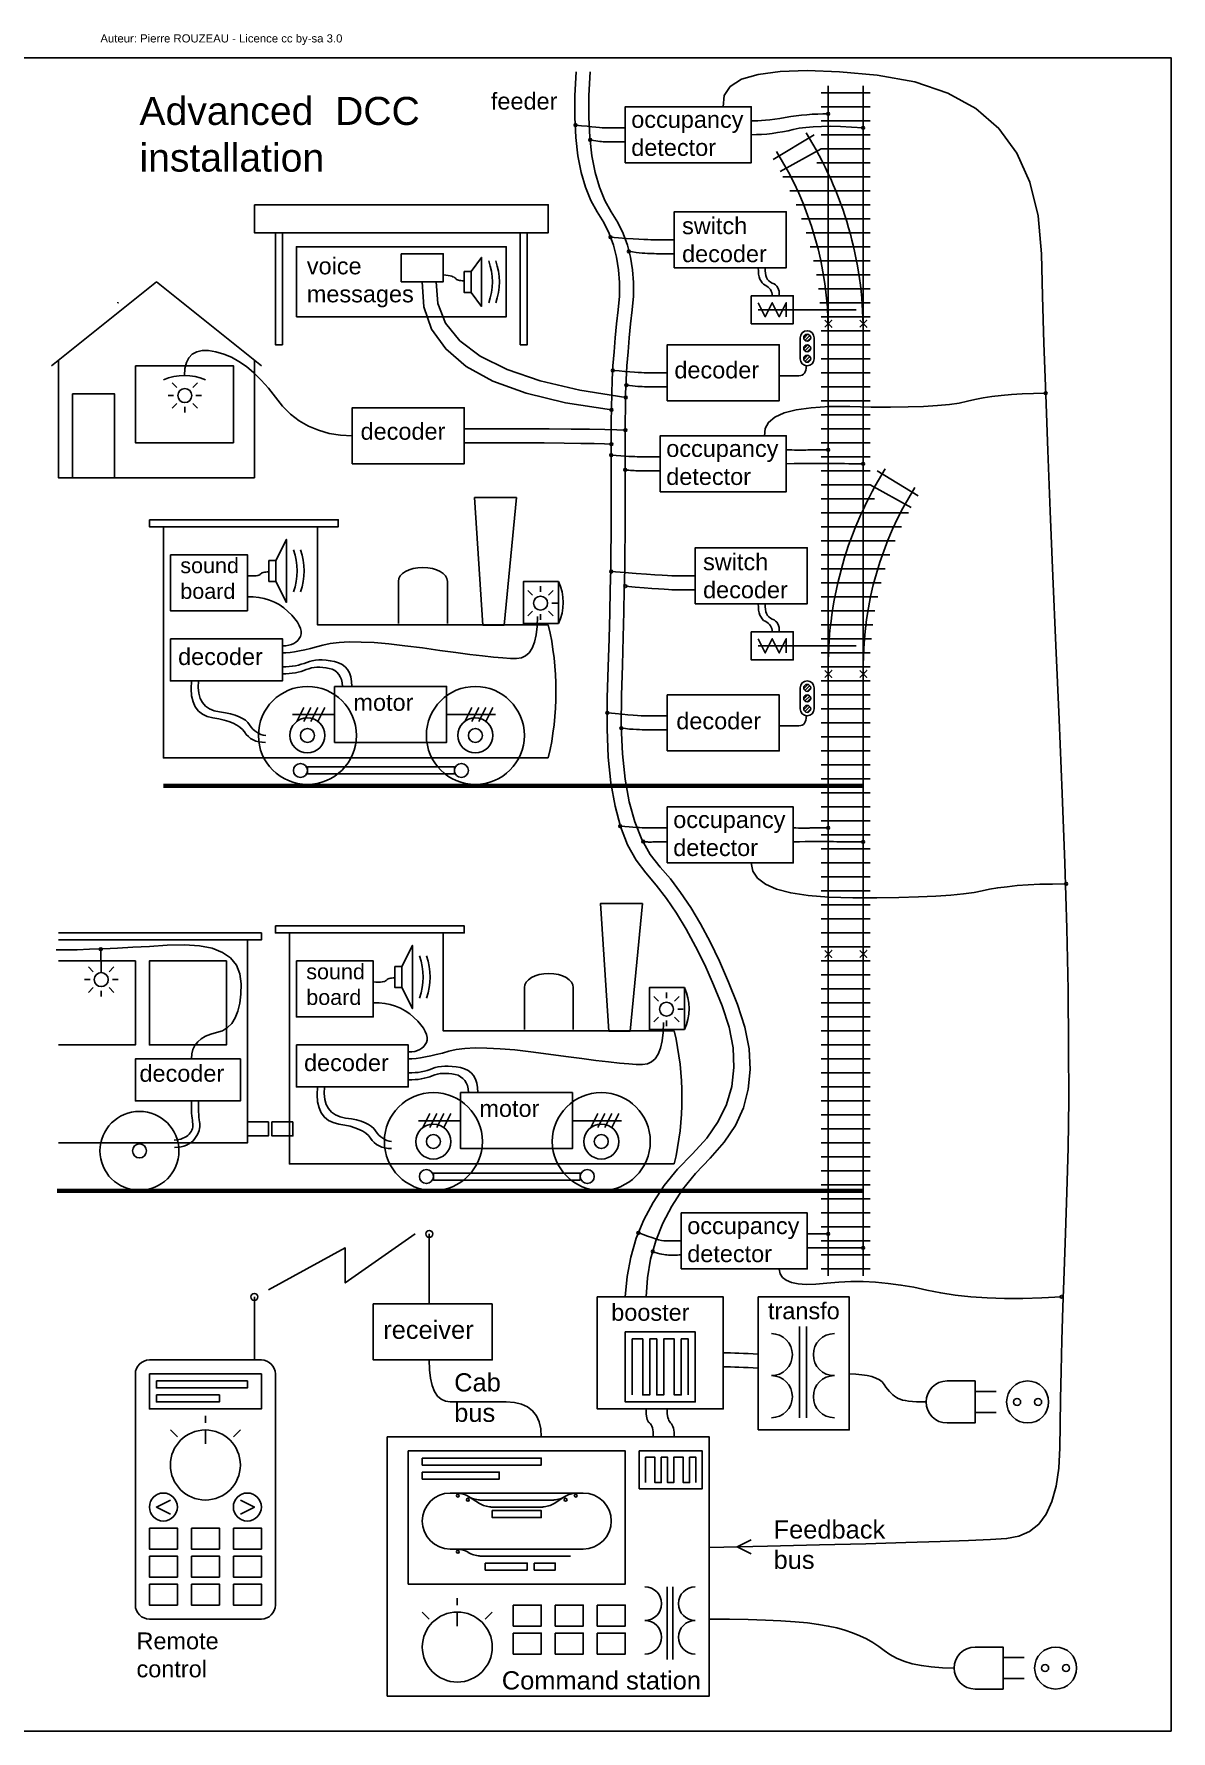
# Model space of a CAD drawing. Extents: x 1325 to 4135, y -1780 to 732.
# Drawn here: x 1822 to 2635, y -1780 to -568 of the extents above; entities that cross this region are included whole.
import ezdxf

# ---------------------------------------------------------------- set-up
doc = ezdxf.new("R2010")
doc.units = 0
doc.layers.get('0').update_dxf_attribs({"linetype": 'CONTINUOUS'})
for name, color, linetype in [('CABLES', 6, 'CONTINUOUS'), ('LAMPES', 1, 'CONTINUOUS'), ('MINCE', 3, 'CONTINUOUS')]:
    doc.layers.add(name, color=color, linetype=linetype)
doc.styles.get("Standard").update_dxf_attribs({"font": 'ARIAL.TTF'})

# ---------------------------------------------------------------- blocks, each defined once
blk = doc.blocks.new('A$C2519691F')
for p, q in [((3.4, 17.7), (0, 21.1)), ((9.1, 20), (9.1, 24)), ((14.8, 17.7), (18.2, 21.1)), ((3.4, 6.3), (0, 2.9)), ((9.1, 4), (9.1, 0)), ((14.8, 6.3), (18.2, 2.9)), ((17.1, 12), (21.1, 12))]:
    blk.add_line(p, q)
blk.add_circle((9.1, 12), 5)

msp = doc.modelspace()

# ---------------------------------------------------------------- hatches: boundary and pattern name
h = msp.add_hatch()
h.set_pattern_fill('ANSI31', color=3, scale=0.5, style=0)
h.set_pattern_definition([(45, (-975, -20), (-1.122532, 1.122532), [])])
edge = h.paths.add_edge_path()
edge.add_arc((2375, -785), 2.5, 0, 360)
h = msp.add_hatch()
h.set_pattern_fill('ANSI31', color=2, scale=0.5, style=0)
h.set_pattern_definition([(45, (-975, -27.5), (-1.122532, 1.122532), [])])
edge = h.paths.add_edge_path()
edge.add_arc((2375, -792.5), 2.5, 0, 360)
h = msp.add_hatch()
h.set_pattern_fill('ANSI31', color=1, scale=0.5, style=0)
h.set_pattern_definition([(45, (-975, -35), (-1.122532, 1.122532), [])])
edge = h.paths.add_edge_path()
edge.add_arc((2375, -800), 2.5, 0, 360)
h = msp.add_hatch()
h.set_pattern_fill('ANSI31', color=3, scale=0.5, style=0)
h.set_pattern_definition([(45, (-975, -270), (-1.122532, 1.122532), [])])
edge = h.paths.add_edge_path()
edge.add_arc((2375, -1035), 2.5, 0, 360)
h = msp.add_hatch()
h.set_pattern_fill('ANSI31', color=2, scale=0.5, style=0)
h.set_pattern_definition([(45, (-975, -277.5), (-1.122532, 1.122532), [])])
edge = h.paths.add_edge_path()
edge.add_arc((2375, -1042.5), 2.5, 0, 360)
h = msp.add_hatch()
h.set_pattern_fill('ANSI31', color=1, scale=0.5, style=0)
h.set_pattern_definition([(45, (-975, -285), (-1.122532, 1.122532), [])])
edge = h.paths.add_edge_path()
edge.add_arc((2375, -1050), 2.5, 0, 360)

# ---------------------------------------------------------------- linework, layer by layer
for p, q in [((2390, -605), (2390, -1095)), ((2415, -605), (2415, -1095)), ((2385, -610), (2420, -610)), ((2385, -620), (2420, -620)), ((2385, -630), (2420, -630)), ((2350.7, -657.8), (2380, -640)), ((2385, -640), (2420, -640)), ((2355.6, -666.2), (2385, -650)), ((2385, -650), (2420, -650)), ((2382, -660), (2420, -660)), ((2357.7, -670), (2420, -670)), ((2362.7, -680), (2420, -680)), ((2367.1, -690), (2420, -690)), ((2371, -700), (2420, -700)), ((2374.3, -710), (2420, -710)), ((2377.2, -720), (2420, -720)), ((2379.6, -730), (2420, -730)), ((1835, -805), (1910, -745)), ((1985, -805), (1910, -745)), ((2381.6, -740), (2420, -740)), ((2383.1, -750), (2420, -750)), ((2384.1, -760), (2420, -760)), ((2340, -765), (2410, -765)), ((2385, -770), (2420, -770)), ((2370, -785), (2370, -800)), ((2380, -785), (2380, -800)), ((2385, -780), (2420, -780)), ((2385, -790), (2420, -790)), ((2385, -800), (2420, -800)), ((2385, -810), (2420, -810)), ((2385, -820), (2420, -820)), ((2385, -830), (2420, -830)), ((2385, -840), (2420, -840)), ((2385, -850), (2420, -850)), ((2385, -860), (2420, -860)), ((2385, -870), (2420, -870)), ((2420, -880), (2385, -880)), ((2385, -880), (2420, -880)), ((2390, -875), (2390, -1455)), ((2415, -875), (2415, -1455)), ((2454.3, -897.8), (2425, -880)), ((2420, -890), (2385, -890)), ((2385, -890), (2420, -890)), ((2449.4, -906.2), (2420, -890)), ((2423, -900), (2385, -900)), ((2385, -900), (2420, -900)), ((2447.3, -910), (2385, -910)), ((2385, -910), (2420, -910)), ((2442.3, -920), (2385, -920)), ((2385, -920), (2420, -920)), ((2437.9, -930), (2385, -930)), ((2385, -930), (2420, -930)), ((2434, -940), (2385, -940)), ((2385, -940), (2420, -940)), ((2430.7, -950), (2385, -950)), ((2385, -950), (2420, -950)), ((2082.9, -989), (2082.9, -959)), ((2117.9, -989), (2117.9, -959)), ((2197.3, -959.1), (2197.3, -989.1)), ((2427.8, -960), (2385, -960)), ((2385, -960), (2420, -960)), ((2425.4, -970), (2385, -970)), ((2385, -970), (2420, -970)), ((2423.4, -980), (2385, -980)), ((2385, -980), (2420, -980)), ((2421.9, -990), (2385, -990)), ((2385, -990), (2420, -990)), ((2340, -1005), (2410, -1005)), ((2420.9, -1000), (2385, -1000)), ((2385, -1000), (2420, -1000)), ((2420, -1010), (2385, -1010)), ((2385, -1010), (2420, -1010)), ((2420, -1020), (2385, -1020)), ((2385, -1020), (2420, -1020)), ((2420, -1030), (2385, -1030)), ((2385, -1030), (2420, -1030)), ((2370, -1035), (2370, -1050)), ((2380, -1035), (2380, -1050)), ((2420, -1040), (2385, -1040)), ((2385, -1040), (2420, -1040)), ((2037.3, -1054.1), (2007.3, -1054.1)), ((2010.4, -1059), (2015.4, -1049)), ((2015.4, -1059), (2020.4, -1049)), ((2020.4, -1059), (2025.4, -1049)), ((2025.4, -1059), (2030.4, -1049)), ((2117.3, -1054.1), (2152.3, -1054.1)), ((2130.4, -1059), (2135.4, -1049)), ((2135.4, -1059), (2140.4, -1049)), ((2140.4, -1059), (2145.4, -1049)), ((2145.4, -1059), (2150.4, -1049)), ((2420, -1050), (2385, -1050)), ((2385, -1050), (2420, -1050)), ((2420, -1060), (2385, -1060)), ((2385, -1060), (2420, -1060)), ((2420, -1070), (2385, -1070)), ((2385, -1070), (2420, -1070)), ((2420, -1080), (2385, -1080)), ((2385, -1080), (2420, -1080)), ((2420, -1090), (2385, -1090)), ((2385, -1090), (2420, -1090)), ((2420, -1100), (2385, -1100)), ((2420, -1110), (2385, -1110)), ((2420, -1120), (2385, -1120)), ((2420, -1130), (2385, -1130)), ((2420, -1140), (2385, -1140)), ((2420, -1150), (2385, -1150)), ((2420, -1160), (2385, -1160)), ((2420, -1170), (2385, -1170)), ((2420, -1180), (2385, -1180)), ((2420, -1190), (2385, -1190)), ((2420, -1200), (2385, -1200)), ((2420, -1210), (2385, -1210)), ((2420, -1220), (2385, -1220)), ((2420, -1230), (2385, -1230)), ((2420, -1240), (2385, -1240)), ((2172.9, -1279), (2172.9, -1249)), ((2207.9, -1279), (2207.9, -1249)), ((2287.3, -1249.1), (2287.3, -1279.1)), ((2420, -1250), (2385, -1250)), ((2420, -1260), (2385, -1260)), ((2420, -1270), (2385, -1270)), ((2420, -1280), (2385, -1280)), ((2420, -1290), (2385, -1290)), ((2420, -1300), (2385, -1300)), ((2420, -1310), (2385, -1310)), ((2420, -1320), (2385, -1320)), ((2420, -1330), (2385, -1330)), ((2127.3, -1344.1), (2097.3, -1344.1)), ((2100.4, -1349), (2105.4, -1339)), ((2105.4, -1349), (2110.4, -1339)), ((2110.4, -1349), (2115.4, -1339)), ((2115.4, -1349), (2120.4, -1339)), ((2207.3, -1344.1), (2242.3, -1344.1)), ((2220.4, -1349), (2225.4, -1339)), ((2225.4, -1349), (2230.4, -1339)), ((2230.4, -1349), (2235.4, -1339)), ((2235.4, -1349), (2240.4, -1339)), ((2420, -1340), (2385, -1340)), ((2420, -1350), (2385, -1350)), ((2420, -1360), (2385, -1360)), ((2420, -1370), (2385, -1370)), ((2420, -1380), (2385, -1380)), ((2420, -1390), (2385, -1390)), ((2420, -1400), (2385, -1400)), ((2420, -1410), (2385, -1410)), ((2105, -1475), (2105, -1425)), ((2420, -1420), (2385, -1420)), ((2420, -1430), (2385, -1430)), ((2420, -1440), (2385, -1440)), ((2420, -1450), (2385, -1450)), ((1980, -1515), (1980, -1470)), ((2369.4, -1556.2), (2369.4, -1491.2)), ((2374.4, -1556.2), (2374.4, -1491.2)), ((2495, -1537.5), (2510, -1537.5)), ((1945, -1560), (1945, -1555)), ((2495, -1552.5), (2510, -1552.5)), ((1925, -1570), (1920, -1565)), ((1945, -1565), (1945, -1575)), ((1965, -1570), (1970, -1565)), ((2120, -1610), (2215, -1610)), ((2140.9, -1617.4), (2133.1, -1612.6)), ((2141, -1615), (2194, -1615)), ((2149, -1620), (2186, -1620)), ((2194.1, -1617.4), (2201.9, -1612.6)), ((2120, -1650), (2215, -1650)), ((2141, -1655), (2206, -1655)), ((2275, -1677), (2275, -1729)), ((2279, -1677), (2279, -1729)), ((2105, -1700), (2100, -1695)), ((2125, -1690), (2125, -1685)), ((2125, -1695), (2125, -1705)), ((2145, -1700), (2150, -1695)), ((2515, -1727.5), (2530, -1727.5)), ((2515, -1742.5), (2530, -1742.5))]:
    msp.add_line(p, q)
at = {"linetype": 'CONTINUOUS'}
for p, q in [((2415, -1104), (1915, -1104)), ((2415, -1105), (1915, -1105)), ((2415, -1106), (1915, -1106)), ((2415, -1393.2), (1839.2, -1393.2)), ((2415, -1394.2), (1839.2, -1394.2)), ((2415, -1395.2), (1839.2, -1395.2))]:
    msp.add_line(p, q, dxfattribs=at)
for points in [[(1325, -585), (2635, -585), (2635, -1780), (1325, -1780)], [(2245, -660), (2335, -660), (2335, -620), (2245, -620)], [(1980, -690), (2190, -690), (2190, -710), (1980, -710)], [(2280, -735), (2360, -735), (2360, -695), (2280, -695)], [(1995, -710), (2000, -710), (2000, -790), (1995, -790)], [(2170, -710), (2175, -710), (2175, -790), (2170, -790)], [(2010, -770), (2160, -770), (2160, -720), (2010, -720)], [(2085, -725), (2115, -725), (2115, -745), (2085, -745)], [(2129.8, -737.6), (2134.8, -737.6), (2134.8, -752.6), (2129.8, -752.6)], [(2335, -755), (2365, -755), (2365, -775), (2335, -775)], [(2275, -830), (2355, -830), (2355, -790), (2275, -790)], [(2275, -830), (2355, -830), (2355, -790), (2275, -790)], [(1895, -805), (1965, -805), (1965, -860), (1895, -860)], [(1850, -825), (1880, -825), (1880, -885), (1850, -885)], [(2050, -875), (2130, -875), (2130, -835), (2050, -835)], [(2270, -895), (2360, -895), (2360, -855), (2270, -855)], [(2167.3, -899.1), (2137.3, -899.1), (2143.3, -990.2), (2158.5, -990.2)], [(1905, -915), (2040, -915), (2040, -920), (1905, -920)], [(1905, -915), (2040, -915), (2040, -920), (1905, -920)], [(1905, -915), (2040, -915), (2040, -920), (1905, -920)], [(1920, -940), (1975, -940), (1975, -980), (1920, -980)], [(1990.4, -944), (1995.4, -944), (1995.4, -959), (1990.4, -959)], [(2295, -975), (2375, -975), (2375, -935), (2295, -935)], [(1920, -1000), (2000, -1000), (2000, -1030), (1920, -1030)], [(2335, -995), (2365, -995), (2365, -1015), (2335, -1015)], [(2037.3, -1034), (2117.3, -1034), (2117.3, -1074), (2037.3, -1074)], [(2275, -1080), (2355, -1080), (2355, -1040), (2275, -1040)], [(2275, -1080), (2355, -1080), (2355, -1040), (2275, -1040)], [(2122.9, -1096.5), (2017.9, -1096.5), (2017.9, -1091.5), (2122.9, -1091.5)], [(2275, -1160), (2365, -1160), (2365, -1120), (2275, -1120)], [(2257.3, -1189.1), (2227.3, -1189.1), (2233.3, -1280.2), (2248.5, -1280.2)], [(1995, -1205), (2130, -1205), (2130, -1210), (1995, -1210)], [(1995, -1205), (2130, -1205), (2130, -1210), (1995, -1210)], [(1995, -1205), (2130, -1205), (2130, -1210), (1995, -1210)], [(1995, -1205), (2130, -1205), (2130, -1210), (1995, -1210)], [(1960, -1230), (1905, -1230), (1905, -1290), (1960, -1290)], [(2010, -1230), (2065, -1230), (2065, -1270), (2010, -1270)], [(2080.4, -1234), (2085.4, -1234), (2085.4, -1249), (2080.4, -1249)], [(2010, -1290), (2090, -1290), (2090, -1320), (2010, -1320)], [(1970, -1300), (1895, -1300), (1895, -1330), (1970, -1330)], [(2127.3, -1324), (2207.3, -1324), (2207.3, -1364), (2127.3, -1364)], [(1975, -1345), (1990, -1345), (1990, -1355), (1975, -1355)], [(2007.5, -1345), (1992.5, -1345), (1992.5, -1355), (2007.5, -1355)], [(2212.9, -1386.5), (2107.9, -1386.5), (2107.9, -1381.5), (2212.9, -1381.5)], [(2285, -1450), (2375, -1450), (2375, -1410), (2285, -1410)], [(2150, -1475), (2065, -1475), (2065, -1515), (2150, -1515)], [(2225, -1470), (2315, -1470), (2315, -1550), (2225, -1550)], [(2340, -1565), (2340, -1470), (2405, -1470), (2405, -1565)], [(2245, -1495), (2295, -1495), (2295, -1545), (2245, -1545)], [(1905, -1525), (1985, -1525), (1985, -1550), (1905, -1550)], [(1910, -1530), (1975, -1530), (1975, -1535), (1910, -1535)], [(1910, -1540), (1955, -1540), (1955, -1545), (1910, -1545)], [(2075, -1570), (2305, -1570), (2305, -1755), (2075, -1755)], [(2090, -1580), (2245, -1580), (2245, -1675), (2090, -1675)], [(2100, -1585), (2185, -1585), (2185, -1590), (2100, -1590)], [(2255, -1580), (2300, -1580), (2300, -1607), (2255, -1607)], [(2100, -1595), (2155, -1595), (2155, -1600), (2100, -1600)], [(2150, -1622.5), (2185, -1622.5), (2185, -1627.5), (2150, -1627.5)], [(1905, -1635), (1925, -1635), (1925, -1650), (1905, -1650)], [(1935, -1635), (1955, -1635), (1955, -1650), (1935, -1650)], [(1965, -1635), (1985, -1635), (1985, -1650), (1965, -1650)], [(1905, -1655), (1925, -1655), (1925, -1670), (1905, -1670)], [(1935, -1655), (1955, -1655), (1955, -1670), (1935, -1670)], [(1965, -1655), (1985, -1655), (1985, -1670), (1965, -1670)], [(2145, -1660), (2175, -1660), (2175, -1665), (2145, -1665)], [(2180, -1660), (2195, -1660), (2195, -1665), (2180, -1665)], [(1905, -1675), (1925, -1675), (1925, -1690), (1905, -1690)], [(1935, -1675), (1955, -1675), (1955, -1690), (1935, -1690)], [(1965, -1675), (1985, -1675), (1985, -1690), (1965, -1690)], [(2165, -1690), (2185, -1690), (2185, -1705), (2165, -1705)], [(2195, -1690), (2215, -1690), (2215, -1705), (2195, -1705)], [(2225, -1690), (2245, -1690), (2245, -1705), (2225, -1705)], [(2165, -1710), (2185, -1710), (2185, -1725), (2165, -1725)], [(2195, -1710), (2215, -1710), (2215, -1725), (2195, -1725)], [(2225, -1710), (2245, -1710), (2245, -1725), (2225, -1725)]]:
    msp.add_lwpolyline(points, close=True)
for points in [[(2134.8, -752.6), (2142.3, -762.6), (2142.3, -727.6), (2134.8, -737.6)], [(2340, -760), (2345, -770), (2350, -760), (2355, -770), (2360, -760), (2360, -770)], [(1840, -800.9), (1840, -885), (1980, -885), (1980, -800.9)], [(2190, -1085), (1915, -1085), (1915, -920), (2025, -920), (2025, -990), (2190, -990)], [(1995.4, -959), (2002.9, -974), (2002.9, -929), (1995.4, -944)], [(2197.3, -959.1), (2172.3, -959.1), (2172.3, -989.1), (2197.3, -989.1)], [(2340, -1000), (2345, -1010), (2350, -1000), (2355, -1010), (2360, -1000), (2360, -1010)], [(1840, -1215), (1985, -1215), (1985, -1210), (1840, -1210)], [(2280, -1375), (2005, -1375), (2005, -1210), (2115, -1210), (2115, -1280), (2280, -1280)], [(1840, -1360), (1975, -1360), (1975, -1215), (1840, -1215)], [(2085.4, -1249), (2092.9, -1264), (2092.9, -1219), (2085.4, -1234)], [(1840, -1230), (1895, -1230), (1895, -1290), (1840, -1290)], [(2287.3, -1249.1), (2262.3, -1249.1), (2262.3, -1279.1), (2287.3, -1279.1)], [(2250, -1540), (2250, -1540), (2250, -1540), (2250, -1540), (2250, -1540), (2250, -1500), (2257.5, -1500), (2257.5, -1540), (2262.5, -1540), (2262.5, -1500), (2262.5, -1500), (2267.5, -1500), (2267.5, -1540), (2272.5, -1540), (2272.5, -1500), (2280, -1500), (2280, -1540), (2285, -1540), (2285, -1500), (2290, -1500), (2290, -1540)], [(2475, -1530), (2495, -1530), (2495, -1560), (2475, -1560)], [(2259.5, -1602.5), (2259.5, -1602.5), (2259.5, -1602.5), (2259.5, -1602.5), (2259.5, -1602.5), (2259.5, -1584.5), (2266.2, -1584.5), (2266.2, -1602.5), (2270.7, -1602.5), (2270.7, -1584.5), (2270.7, -1584.5), (2275.2, -1584.5), (2275.2, -1602.5), (2279.7, -1602.5), (2279.7, -1584.5), (2286.5, -1584.5), (2286.5, -1602.5), (2291, -1602.5), (2291, -1584.5), (2295.5, -1584.5), (2295.5, -1602.5)], [(1920, -1615), (1910, -1620), (1920, -1625)], [(1970, -1615), (1980, -1620), (1970, -1625)], [(2495, -1750), (2515, -1750), (2515, -1720), (2495, -1720)]]:
    msp.add_lwpolyline(points)
at = {"color": 1}
for points in [[(2387.5, -772.5), (2392.5, -777.5), (2390, -775), (2392.5, -772.5), (2387.5, -777.5)], [(2412.5, -772.5), (2417.5, -777.5), (2415, -775), (2417.5, -772.5), (2412.5, -777.5)], [(2387.5, -1022.5), (2392.5, -1027.5), (2390, -1025), (2392.5, -1022.5), (2387.5, -1027.5)], [(2412.5, -1022.5), (2417.5, -1027.5), (2415, -1025), (2417.5, -1022.5), (2412.5, -1027.5)], [(2387.5, -1222.5), (2392.5, -1227.5), (2390, -1225), (2392.5, -1222.5), (2387.5, -1227.5)], [(2412.5, -1222.5), (2417.5, -1227.5), (2415, -1225), (2417.5, -1222.5), (2412.5, -1227.5)]]:
    msp.add_lwpolyline(points, dxfattribs=at)
at = {"color": 5}
msp.add_lwpolyline([(1990, -1465), (2045, -1435), (2045, -1460), (2095, -1425)], dxfattribs=at)
msp.add_lwpolyline([(1905, -1515), (1985, -1515, -0.414214), (1995, -1525), (1995, -1690, -0.414214), (1985, -1700), (1905, -1700, -0.414214), (1895, -1690), (1895, -1525, -0.414214)], format="xyb", close=True)
at = {"color": 3}
for centre in [(2375, -785), (2375, -1035)]:
    msp.add_circle(centre, 2.5, dxfattribs=at)
at = {"color": 2}
for centre in [(2375, -792.5), (2375, -1042.5)]:
    msp.add_circle(centre, 2.5, dxfattribs=at)
at = {"color": 1}
for centre in [(2375, -800), (2375, -1050)]:
    msp.add_circle(centre, 2.5, dxfattribs=at)
for centre, radius in [((2017.9, -1069), 35), ((2137.9, -1069), 35), ((2017.9, -1069), 12.5), ((2017.9, -1069), 5), ((2017.9, -1069), 5), ((2137.9, -1069), 12.5), ((2137.9, -1069), 5), ((2012.9, -1094), 5), ((2127.9, -1094), 5), ((2127.9, -1094), 5), ((2107.9, -1359), 35), ((2227.9, -1359), 35), ((1897.9, -1365.7), 28.2), ((2107.9, -1359), 12.5), ((2107.9, -1359), 5), ((2107.9, -1359), 5), ((2227.9, -1359), 12.5), ((2227.9, -1359), 5), ((1897.9, -1365.7), 5), ((1897.9, -1365.7), 5), ((2102.9, -1384), 5), ((2217.9, -1384), 5), ((2217.9, -1384), 5), ((2105, -1425), 2.5), ((1980, -1470), 2.5), ((2532.5, -1545), 15), ((2525, -1545), 2.5), ((2540, -1545), 2.5), ((1945, -1590), 25), ((1915, -1620), 10), ((1975, -1620), 10), ((2125, -1720), 25), ((2552.5, -1735), 15), ((2545, -1735), 2.5), ((2560, -1735), 2.5)]:
    msp.add_circle(centre, radius)
for centre, radius, start, end in [((2150, -780), 265, 0, 32.2288), ((2150, -780), 240, 0, 32.2288), ((2375, -785), 5, 0, 180), ((1930, -849.3), 37.4, 66.3616, 113.6384), ((2375, -800), 5, 180, 0), ((2655, -1020), 265, 147.7712, 180), ((2655, -1020), 240, 147.7712, 180), ((2166.5, -974.1), 34.2, 333.9925, 26.0075), ((1986.1, -1037.5), 209.4, 346.8887, 13.1113), ((2375, -1035), 5, 0, 180), ((2375, -1050), 5, 180, 0), ((2256.5, -1264.1), 34.2, 333.9925, 26.0075), ((2076.1, -1327.5), 209.4, 346.8887, 13.1113), ((2349.4, -1511.2), 15, 270, 90), ((2394.4, -1511.2), 15, 90, 270), ((2349.4, -1541.2), 15, 270, 90), ((2394.4, -1541.2), 15, 90, 270), ((2475, -1545), 15, 90, 270), ((2120, -1630), 20, 90, 270), ((2124.1, -1627), 17, 57.957, 86.8956), ((2210.9, -1627), 17, 93.1044, 122.043), ((2215, -1630), 20, 270, 90), ((2141.9, -1598), 17, 237.957, 266.8956), ((2149.9, -1603), 17, 237.957, 266.8956), ((2185.1, -1603), 17, 273.1044, 302.043), ((2193.1, -1598), 17, 273.1044, 302.043), ((2124.1, -1667), 17, 57.957, 86.8956), ((2141.9, -1638), 17, 237.957, 266.8956), ((2259, -1689), 12, 270, 90), ((2295, -1689), 12, 90, 270), ((2259, -1713), 12, 270, 90), ((2295, -1713), 12, 90, 270), ((2495, -1735), 15, 90, 270)]:
    msp.add_arc(centre, radius, start, end)
for centre in [(2100.4, -959), (2190.4, -1249)]:
    msp.add_ellipse(centre, major_axis=(-17.5, 0), ratio=0.571429, start_param=3.141593, end_param=6.283185)
at = {"layer": 'CABLES'}
for p, q in [((1870.2, -1221.6), (1870.6, -1238.3)), ((2335, -1643.5), (2325, -1648.5)), ((2325, -1648.5), (2335, -1653.5))]:
    msp.add_line(p, q, dxfattribs=at)
at = {"layer": 'CABLES', "color": 1}
for points in [[(2245, -1470), (2246.3, -1455.5), (2248.9, -1441.5), (2252.9, -1428), (2258.2, -1415), (2264.9, -1402.5), (2272.9, -1390.4), (2282.3, -1378.8), (2293, -1367.7), (2303.3, -1356.5), (2311.4, -1344.8), (2317.4, -1332.5), (2321.1, -1319.6), (2322.7, -1306.1), (2322.1, -1292), (2319.3, -1277.3), (2314.3, -1262.1), (2308.1, -1247), (2301.8, -1232.9), (2295.2, -1219.6), (2288.5, -1207.3), (2281.6, -1195.9), (2274.5, -1185.4), (2267.2, -1175.8), (2259.7, -1167.1), (2252.7, -1158), (2246.7, -1147), (2241.7, -1134.1), (2237.7, -1119.4), (2234.8, -1102.9), (2232.9, -1084.5), (2232.1, -1064.2), (2232.2, -1042.1), (2232.9, -1020), (2233.5, -999.8), (2233.9, -981.4), (2234.3, -964.9), (2234.6, -950.3), (2234.8, -937.5), (2235, -926.6), (2235, -917.5), (2235, -909.3), (2235, -900.8), (2235, -892.1), (2235, -883.1), (2235, -873.9), (2235, -864.5), (2235, -854.9), (2235, -845), (2235.1, -835), (2235.3, -825), (2235.7, -815), (2236.2, -805), (2237, -795), (2237.8, -785), (2238.8, -775), (2240, -765), (2240.9, -755.2), (2240.9, -745.6), (2240.2, -736.4), (2238.8, -727.5), (2236.5, -718.9), (2233.4, -710.6), (2229.6, -702.7), (2225, -695), (2220.4, -686.9), (2216.6, -677.5), (2213.5, -666.9), (2211.2, -655), (2209.8, -641.9), (2209.1, -627.5), (2209.1, -611.9), (2210, -595)], [(2390, -625), (2386.2, -625), (2382.5, -625.2), (2378.6, -625.4), (2374.8, -625.7), (2370.9, -626), (2367.1, -626.5), (2363.2, -627.1), (2359.2, -627.7), (2355.4, -628.3), (2351.8, -628.8), (2348.4, -629.3), (2345.3, -629.6), (2342.4, -629.8), (2339.7, -630), (2337.2, -630), (2335, -630)], [(2245, -635), (2242.6, -635), (2240.4, -635), (2238.4, -635), (2236.6, -635), (2235, -635), (2233.6, -635), (2232.3, -635), (2231.3, -635.1), (2230.2, -635), (2228.6, -635), (2226.5, -634.8), (2224, -634.6), (2221.1, -634.3), (2217.7, -634), (2213.8, -633.6), (2209.5, -633.1)], [(2280, -715), (2277.6, -715), (2275.3, -715), (2273.2, -715), (2271.2, -715), (2269.5, -715), (2267.8, -715), (2266.3, -715), (2265, -715), (2263.4, -715), (2261.2, -714.9), (2258.3, -714.8), (2254.8, -714.6), (2250.6, -714.3), (2245.7, -714), (2240.2, -713.6), (2234.1, -713.2)], [(2100, -745), (2101, -762.8), (2106.6, -778.8), (2116.7, -793), (2131.3, -805.4), (2150.5, -815.9), (2174.2, -824.6), (2202.4, -831.4), (2235.2, -836.5)], [(2275, -810), (2272.6, -810), (2270.3, -810), (2268.2, -810), (2266.2, -810), (2264.5, -810), (2262.8, -810), (2261.3, -810), (2260, -810), (2258.5, -810), (2256.6, -809.9), (2254.3, -809.8), (2251.5, -809.6), (2248.3, -809.3), (2244.7, -809), (2240.6, -808.7), (2236.1, -808.3)], [(2130, -860), (2151.3, -860), (2170.3, -860.1), (2187, -860.1), (2201.3, -860.2), (2213.2, -860.4), (2222.9, -860.5), (2230.2, -860.7), (2235.1, -861)], [(2270, -870), (2267.6, -870), (2265.3, -870), (2263.2, -870), (2261.2, -870), (2259.5, -870), (2257.8, -870), (2256.3, -870), (2255, -870), (2253.6, -870), (2251.9, -869.9), (2249.8, -869.8), (2247.5, -869.7), (2244.9, -869.5), (2241.9, -869.3), (2238.6, -869), (2235, -868.8)], [(2390, -865), (2387.5, -865), (2385.1, -865), (2382.9, -865), (2380.9, -865), (2378.9, -865.1), (2377.2, -865.1), (2375.5, -865.1), (2374.1, -865.2), (2372.6, -865.2), (2371.1, -865.2), (2369.5, -865.2), (2367.7, -865.2), (2365.9, -865.2), (2364, -865.1), (2362.1, -865.1), (2360, -865)], [(2295, -955), (2292.6, -955), (2290.3, -955), (2288.2, -955), (2286.2, -955), (2284.5, -955), (2282.8, -955), (2281.3, -955), (2280, -955), (2278.2, -955), (2275.3, -954.8), (2271.3, -954.6), (2266.2, -954.2), (2260.1, -953.8), (2252.8, -953.3), (2244.4, -952.7), (2235, -952)], [(1987.9, -1074), (1985.5, -1073.9), (1983.2, -1073.5), (1981.1, -1073), (1979.1, -1072.1), (1977.3, -1071.1), (1975.7, -1069.8), (1974.2, -1068.3), (1972.9, -1066.5), (1971.5, -1064.7), (1969.6, -1063.1), (1967.4, -1061.6), (1964.8, -1060.3), (1961.8, -1059.1), (1958.4, -1058.1), (1954.6, -1057.2), (1950.4, -1056.5), (1946.3, -1055.5), (1942.9, -1053.9), (1940, -1051.6), (1937.8, -1048.6), (1936.2, -1045), (1935.2, -1040.7), (1934.8, -1035.7), (1935, -1030)], [(2000, -1025), (2002.5, -1025), (2004.8, -1024.8), (2007.1, -1024.6), (2009.3, -1024.3), (2011.4, -1023.8), (2013.4, -1023.3), (2015.3, -1022.7), (2017.1, -1022), (2018.9, -1021.4), (2020.8, -1020.8), (2022.7, -1020.5), (2024.7, -1020.3), (2026.8, -1020.3), (2028.9, -1020.4), (2031.1, -1020.7), (2033.4, -1021.1), (2035.6, -1021.7), (2037.4, -1022.7), (2039, -1023.9), (2040.4, -1025.4), (2041.4, -1027.1), (2042.2, -1029.1), (2042.7, -1031.4), (2042.9, -1034)], [(2275, -1055), (2272.6, -1055), (2270.3, -1055), (2268.2, -1055), (2266.2, -1055), (2264.5, -1055), (2262.8, -1055), (2261.3, -1055), (2260, -1055), (2258.5, -1055), (2256.4, -1054.9), (2253.8, -1054.7), (2250.6, -1054.5), (2246.9, -1054.2), (2242.7, -1053.8), (2237.9, -1053.4), (2232.6, -1052.9)], [(2275, -1135), (2272.6, -1135), (2270.3, -1135), (2268.2, -1135), (2266.2, -1135), (2264.5, -1135), (2262.8, -1135), (2261.3, -1135), (2260, -1135), (2258.6, -1135), (2257, -1134.9), (2255.1, -1134.8), (2252.9, -1134.7), (2250.4, -1134.5), (2247.7, -1134.3), (2244.7, -1134.1), (2241.5, -1133.8)], [(2390, -1135), (2387.5, -1135), (2385.3, -1135), (2383.2, -1135), (2381.4, -1135), (2379.8, -1135), (2378.4, -1135), (2377.2, -1135), (2376.3, -1135.1), (2375.4, -1135.1), (2374.3, -1135.1), (2373.1, -1135.1), (2371.8, -1135.1), (2370.3, -1135.1), (2368.7, -1135.1), (2366.9, -1135), (2365, -1135)], [(2077.9, -1364), (2075.5, -1363.9), (2073.2, -1363.5), (2071.1, -1363), (2069.1, -1362.1), (2067.3, -1361.1), (2065.7, -1359.8), (2064.2, -1358.3), (2062.9, -1356.5), (2061.5, -1354.7), (2059.6, -1353.1), (2057.4, -1351.6), (2054.8, -1350.3), (2051.8, -1349.1), (2048.4, -1348.1), (2044.6, -1347.2), (2040.4, -1346.5), (2036.3, -1345.5), (2032.9, -1343.9), (2030, -1341.6), (2027.8, -1338.6), (2026.2, -1335), (2025.2, -1330.7), (2024.8, -1325.7), (2025, -1320)], [(2090, -1315), (2092.5, -1315), (2094.8, -1314.8), (2097.1, -1314.6), (2099.3, -1314.3), (2101.4, -1313.8), (2103.4, -1313.3), (2105.3, -1312.7), (2107.1, -1312), (2108.9, -1311.4), (2110.8, -1310.8), (2112.7, -1310.5), (2114.7, -1310.3), (2116.8, -1310.3), (2118.9, -1310.4), (2121.1, -1310.7), (2123.4, -1311.1), (2125.6, -1311.7), (2127.4, -1312.7), (2129, -1313.9), (2130.4, -1315.4), (2131.4, -1317.1), (2132.2, -1319.1), (2132.7, -1321.4), (2132.9, -1324)], [(1922.9, -1363.2), (1925.3, -1363.1), (1927.6, -1362.8), (1929.6, -1362.3), (1931.5, -1361.6), (1933.3, -1360.7), (1934.8, -1359.6), (1936.2, -1358.4), (1937.4, -1356.9), (1938.4, -1355.4), (1939.3, -1353.9), (1940, -1352.4), (1940.5, -1351.1), (1940.9, -1349.8), (1941.1, -1348.5), (1941.1, -1347.3), (1941, -1346.1), (1940.8, -1344.9), (1940.6, -1343.4), (1940.4, -1341.7), (1940.3, -1339.8), (1940.2, -1337.7), (1940.1, -1335.4), (1940, -1332.8), (1940, -1330)], [(2285, -1430), (2283.6, -1430), (2282.1, -1430), (2280.7, -1430), (2279.3, -1430), (2278, -1430), (2276.6, -1430), (2275.3, -1430), (2274, -1430), (2272.6, -1429.9), (2270.9, -1429.6), (2268.8, -1429.1), (2266.5, -1428.5), (2263.9, -1427.6), (2261, -1426.6), (2257.8, -1425.4), (2254.3, -1424)], [(2390, -1425), (2388.8, -1425), (2387.7, -1425), (2386.7, -1425), (2385.9, -1425), (2385.1, -1425), (2384.5, -1425), (2383.9, -1425), (2383.5, -1425), (2383, -1425), (2382.4, -1425), (2381.6, -1425), (2380.6, -1425), (2379.5, -1425), (2378.2, -1425), (2376.7, -1425), (2375, -1425)], [(2260, -1550), (2259.9, -1551.9), (2260, -1553.5), (2260.1, -1555.1), (2260.4, -1556.4), (2260.7, -1557.5), (2261.2, -1558.5), (2261.7, -1559.3), (2262.4, -1559.9), (2263, -1560.6), (2263.6, -1561.4), (2264, -1562.3), (2264.4, -1563.5), (2264.7, -1564.9), (2264.9, -1566.4), (2265, -1568.1), (2265, -1570)]]:
    msp.add_lwpolyline(points, dxfattribs=at)
at = {"layer": 'CABLES', "color": 5}
for points in [[(2260, -1470), (2260.9, -1456.3), (2263.1, -1442.9), (2266.8, -1429.9), (2271.8, -1417.4), (2278.2, -1405.1), (2285.9, -1393.3), (2295.1, -1381.8), (2305.6, -1370.8), (2315.7, -1359.5), (2323.7, -1347.6), (2329.4, -1334.9), (2332.9, -1321.6), (2334.3, -1307.5), (2333.5, -1292.7), (2330.4, -1277.3), (2325.2, -1261.1), (2318.8, -1245.1), (2312.3, -1230.2), (2305.6, -1216.3), (2298.8, -1203.5), (2291.8, -1191.8), (2284.6, -1181.1), (2277.3, -1171.5), (2269.9, -1163), (2262.9, -1154.1), (2256.9, -1143.3), (2251.9, -1130.8), (2247.9, -1116.4), (2245, -1100.2), (2243.1, -1082.1), (2242.2, -1062.2), (2242.4, -1040.5), (2243, -1018.8), (2243.5, -998.9), (2244, -980.8), (2244.3, -964.5), (2244.6, -950), (2244.8, -937.4), (2245, -926.5), (2245, -917.5), (2245, -909.3), (2245, -900.8), (2245, -892.1), (2245, -883.1), (2245, -873.9), (2245, -864.5), (2245, -854.9), (2245, -845), (2245.1, -835), (2245.3, -825), (2245.7, -815), (2246.2, -805), (2247, -795), (2247.8, -785), (2248.8, -775), (2250, -765), (2250.9, -755.2), (2250.9, -745.6), (2250.2, -736.4), (2248.8, -727.5), (2246.5, -718.9), (2243.4, -710.6), (2239.6, -702.7), (2235, -695), (2230.4, -686.9), (2226.6, -677.5), (2223.5, -666.9), (2221.2, -655), (2219.8, -641.9), (2219.1, -627.5), (2219.1, -611.9), (2220, -595)], [(2415, -635), (2406.7, -634.5), (2398.9, -634.2), (2391.8, -634), (2385.2, -634.1), (2379.3, -634.4), (2374, -634.8), (2369.2, -635.4), (2365.1, -636.3), (2361.3, -637.1), (2357.4, -637.9), (2353.7, -638.5), (2349.9, -639.1), (2346.1, -639.5), (2342.4, -639.8), (2338.7, -639.9), (2335, -640)], [(2245, -645), (2242.6, -645), (2240.4, -645), (2238.4, -645), (2236.6, -645), (2235, -645), (2233.6, -645), (2232.3, -645), (2231.3, -645.1), (2230.4, -645), (2229.3, -645), (2228.1, -644.9), (2226.8, -644.8), (2225.4, -644.6), (2224, -644.4), (2222.4, -644.2), (2220.7, -643.9)], [(2280, -725), (2277.6, -725), (2275.3, -725), (2273.1, -725), (2271, -725), (2269.1, -725), (2267.3, -725), (2265.7, -724.9), (2264.2, -724.9), (2262.6, -724.9), (2260.9, -724.8), (2259.1, -724.7), (2257.1, -724.5), (2255, -724.3), (2252.7, -724), (2250.2, -723.7), (2247.6, -723.3)], [(2110, -745), (2111, -760.5), (2116.6, -774.5), (2126.7, -787.1), (2141.4, -798.1), (2160.6, -807.7), (2184.3, -815.8), (2212.6, -822.4), (2245.4, -827.6)], [(2275, -820), (2272.6, -820), (2270.3, -820), (2268.2, -820), (2266.2, -820), (2264.5, -820), (2262.8, -820), (2261.3, -820), (2260, -820), (2258.7, -820), (2257.2, -819.9), (2255.7, -819.8), (2253.9, -819.7), (2252.1, -819.6), (2250.1, -819.4), (2248, -819.1), (2245.8, -818.9)], [(2130, -850), (2152.6, -850), (2172.8, -850.1), (2190.7, -850.1), (2206.3, -850.2), (2219.5, -850.3), (2230.4, -850.5), (2238.9, -850.7), (2245.1, -850.9)], [(2270, -880), (2267.6, -880), (2265.3, -880), (2263.2, -880), (2261.2, -880), (2259.5, -880), (2257.8, -880), (2256.3, -880), (2255, -880), (2253.8, -880), (2252.5, -880), (2251.3, -879.9), (2250, -879.8), (2248.8, -879.7), (2247.5, -879.6), (2246.3, -879.5), (2245, -879.3)], [(2415, -875), (2411.4, -875), (2407.9, -875), (2404.7, -875), (2401.7, -874.9), (2398.8, -874.9), (2396.2, -874.9), (2393.8, -874.8), (2391.7, -874.8), (2389.3, -874.7), (2386.5, -874.7), (2383.3, -874.7), (2379.6, -874.7), (2375.4, -874.7), (2370.7, -874.8), (2365.6, -874.9), (2360, -875)], [(2295, -965), (2292.6, -965), (2290.3, -965), (2288.2, -965), (2286.2, -965), (2284.5, -965), (2282.8, -965), (2281.3, -965), (2280, -965), (2278.4, -965), (2275.9, -964.8), (2272.7, -964.6), (2268.8, -964.3), (2264, -964), (2258.5, -963.5), (2252.2, -963), (2245.1, -962.4)], [(2000, -1020), (2002.5, -1020), (2004.8, -1019.8), (2007.1, -1019.6), (2009.3, -1019.2), (2011.5, -1018.8), (2013.5, -1018.2), (2015.5, -1017.6), (2017.4, -1016.9), (2019.3, -1016.2), (2021.3, -1015.6), (2023.6, -1015.3), (2026, -1015.1), (2028.5, -1015.1), (2031.3, -1015.3), (2034.2, -1015.7), (2037.2, -1016.2), (2040.1, -1017.1), (2042.7, -1018.3), (2044.8, -1019.9), (2046.6, -1021.9), (2048, -1024.4), (2048.9, -1027.2), (2049.5, -1030.4), (2049.7, -1034)], [(1988.1, -1069), (1986.4, -1068.7), (1984.7, -1068.3), (1983.2, -1067.6), (1981.7, -1066.7), (1980.3, -1065.7), (1979, -1064.4), (1977.7, -1063), (1976.6, -1061.4), (1975.3, -1059.7), (1973.6, -1058.2), (1971.6, -1056.8), (1969.1, -1055.6), (1966.2, -1054.5), (1963, -1053.6), (1959.3, -1052.8), (1955.2, -1052.2), (1951.3, -1051.3), (1947.9, -1049.9), (1945.1, -1048), (1942.9, -1045.5), (1941.3, -1042.5), (1940.3, -1038.9), (1939.9, -1034.7), (1940, -1030)], [(2275, -1065), (2272.6, -1065), (2270.3, -1065), (2268.2, -1065), (2266.2, -1065), (2264.5, -1065), (2262.8, -1065), (2261.3, -1065), (2260, -1065), (2258.6, -1065), (2257, -1064.9), (2255.2, -1064.8), (2253.1, -1064.7), (2250.7, -1064.6), (2248.1, -1064.4), (2245.3, -1064.1), (2242.2, -1063.9)], [(2275, -1145), (2272.6, -1145), (2270.5, -1145), (2268.6, -1145), (2267, -1145), (2265.7, -1145), (2264.6, -1145), (2263.7, -1145.1), (2263.1, -1145.1), (2262.7, -1145.1), (2262.1, -1145.1), (2261.5, -1145.1), (2260.9, -1145), (2260.2, -1145), (2259.4, -1144.9), (2258.6, -1144.9), (2257.8, -1144.8)], [(2415, -1145), (2411.4, -1145), (2407.9, -1145), (2404.7, -1145), (2401.7, -1144.9), (2398.8, -1144.9), (2396.2, -1144.9), (2393.8, -1144.8), (2391.7, -1144.8), (2389.4, -1144.7), (2386.9, -1144.7), (2384, -1144.7), (2380.8, -1144.7), (2377.3, -1144.7), (2373.5, -1144.8), (2369.4, -1144.9), (2365, -1145)], [(2090, -1310), (2092.5, -1310), (2094.8, -1309.8), (2097.1, -1309.6), (2099.3, -1309.2), (2101.5, -1308.8), (2103.5, -1308.2), (2105.5, -1307.6), (2107.4, -1306.9), (2109.3, -1306.2), (2111.3, -1305.6), (2113.6, -1305.3), (2116, -1305.1), (2118.5, -1305.1), (2121.3, -1305.3), (2124.2, -1305.7), (2127.2, -1306.2), (2130.1, -1307.1), (2132.7, -1308.3), (2134.8, -1309.9), (2136.6, -1311.9), (2138, -1314.4), (2138.9, -1317.2), (2139.5, -1320.4), (2139.7, -1324)], [(2078.1, -1359), (2076.4, -1358.7), (2074.7, -1358.3), (2073.2, -1357.6), (2071.7, -1356.7), (2070.3, -1355.7), (2069, -1354.4), (2067.7, -1353), (2066.6, -1351.4), (2065.3, -1349.7), (2063.6, -1348.2), (2061.6, -1346.8), (2059.1, -1345.6), (2056.2, -1344.5), (2053, -1343.6), (2049.3, -1342.8), (2045.2, -1342.2), (2041.3, -1341.3), (2037.9, -1339.9), (2035.1, -1338), (2032.9, -1335.5), (2031.3, -1332.5), (2030.3, -1328.9), (2029.9, -1324.7), (2030, -1320)], [(1922.7, -1358.1), (1924.4, -1357.9), (1926, -1357.6), (1927.5, -1357.2), (1928.9, -1356.7), (1930.2, -1356.1), (1931.4, -1355.5), (1932.4, -1354.7), (1933.4, -1353.8), (1934.2, -1352.9), (1934.8, -1351.9), (1935.4, -1350.9), (1935.8, -1349.8), (1936, -1348.7), (1936.1, -1347.5), (1936.1, -1346.3), (1935.9, -1345.1), (1935.7, -1343.7), (1935.5, -1342.2), (1935.4, -1340.6), (1935.2, -1338.8), (1935.1, -1336.8), (1935.1, -1334.7), (1935, -1332.4), (1935, -1330)], [(2285, -1440), (2283.6, -1440), (2282.4, -1440.1), (2281.1, -1440.1), (2279.9, -1440.1), (2278.8, -1440.1), (2277.7, -1440.1), (2276.7, -1440.1), (2275.8, -1440.1), (2274.8, -1440), (2273.7, -1439.9), (2272.5, -1439.7), (2271.1, -1439.5), (2269.7, -1439.1), (2268.1, -1438.7), (2266.4, -1438.3), (2264.6, -1437.8)], [(2415, -1435), (2411.4, -1435), (2408, -1435), (2404.9, -1435), (2402.1, -1435), (2399.5, -1435), (2397.2, -1435), (2395.2, -1435), (2393.4, -1435), (2391.7, -1435), (2389.8, -1435), (2387.8, -1435), (2385.5, -1435), (2383.2, -1435), (2380.6, -1435), (2377.9, -1435), (2375, -1435)], [(2275, -1550), (2275, -1551.7), (2275, -1553.3), (2275.2, -1554.8), (2275.4, -1556.1), (2275.8, -1557.3), (2276.2, -1558.3), (2276.8, -1559.2), (2277.4, -1559.9), (2278, -1560.7), (2278.6, -1561.6), (2279, -1562.6), (2279.4, -1563.8), (2279.7, -1565.1), (2279.9, -1566.6), (2280, -1568.2), (2280, -1570)]]:
    msp.add_lwpolyline(points, dxfattribs=at)
at = {"layer": 'CABLES'}
for points in [[(2315, -620), (2315.6, -612), (2320, -605.5), (2328.1, -600.4), (2340, -596.9), (2355.6, -594.8), (2375, -594.2), (2398.1, -595.1), (2425, -597.5), (2452, -602.2), (2475.5, -610.2), (2495.4, -621.3), (2511.9, -635.6), (2524.8, -653.2), (2534.2, -673.9), (2540.1, -697.9), (2542.5, -725), (2543.2, -755.4), (2544.2, -788.9), (2545.4, -825.7), (2546.9, -865.6), (2548.6, -908.8), (2550.5, -955.2), (2552.6, -1004.7), (2555, -1057.5), (2557.3, -1110.4), (2559.1, -1160.2), (2560.5, -1206.9), (2561.4, -1250.7), (2561.8, -1291.4), (2561.9, -1329), (2561.4, -1363.6), (2560.5, -1395.2), (2559.5, -1424.4), (2558.5, -1451.7), (2557.7, -1477.2), (2557, -1500.9), (2556.5, -1522.8), (2556, -1542.9), (2555.7, -1561.2), (2555.5, -1577.7), (2554.8, -1592.3), (2552.9, -1605.1), (2549.9, -1616), (2545.8, -1625.1), (2540.4, -1632.2), (2533.9, -1637.5), (2526.3, -1640.9), (2517.5, -1642.5), (2506, -1643.1), (2490.2, -1643.8), (2470, -1644.6), (2445.6, -1645.4), (2416.9, -1646.2), (2383.9, -1647.1), (2346.6, -1648), (2305, -1649)], [(2340, -735), (2340.1, -737.4), (2340.3, -739.5), (2340.7, -741.4), (2341.2, -743.1), (2342, -744.6), (2342.8, -745.8), (2343.8, -746.8), (2345, -747.5), (2346.2, -748.2), (2347.2, -748.9), (2348, -749.7), (2348.8, -750.6), (2349.3, -751.6), (2349.7, -752.7), (2349.9, -753.8), (2350, -755)], [(2345, -735), (2344.9, -737.1), (2345.1, -738.9), (2345.4, -740.6), (2345.9, -742), (2346.6, -743.3), (2347.6, -744.4), (2348.7, -745.2), (2350, -745.9), (2351.3, -746.5), (2352.4, -747.3), (2353.3, -748.2), (2354, -749.3), (2354.6, -750.5), (2354.9, -751.8), (2355, -753.3), (2355, -755)], [(2115, -740), (2116.8, -740.2), (2118.4, -740.5), (2119.8, -740.8), (2121, -741.1), (2121.9, -741.4), (2122.7, -741.8), (2123.3, -742.1), (2123.7, -742.5), (2124, -742.9), (2124.5, -743.3), (2125.1, -743.6), (2125.8, -743.8), (2126.6, -744), (2127.5, -744.2), (2128.6, -744.3), (2129.8, -744.4)], [(1930, -812), (1930.4, -806.9), (1931.4, -802.7), (1933.2, -799.3), (1935.6, -796.8), (1938.8, -795), (1942.7, -794.2), (1947.2, -794.2), (1952.5, -795), (1958.1, -796.6), (1963.6, -798.9), (1969, -801.9), (1974.4, -805.6), (1979.6, -810), (1984.8, -815.2), (1990, -821), (1995, -827.5), (2000.2, -833.9), (2005.9, -839.5), (2012.1, -844.3), (2018.8, -848.1), (2025.9, -851.1), (2033.4, -853.3), (2041.5, -854.6), (2050, -855)], [(2355, -812.1), (2357.2, -812.1), (2359.2, -812.1), (2361.1, -812.2), (2363, -812.2), (2364.7, -812.2), (2366.3, -812.2), (2367.8, -812.2), (2369.1, -812.1), (2370.4, -812), (2371.4, -811.7), (2372.3, -811.1), (2373, -810.3), (2373.6, -809.3), (2374, -808.1), (2374.2, -806.6), (2374.3, -805)], [(2344.6, -855.2), (2345, -849.9), (2347.4, -845.4), (2352, -841.7), (2358.6, -838.7), (2367.2, -836.5), (2377.9, -835), (2390.7, -834.2), (2405.5, -834.2), (2420.7, -834.5), (2434.6, -834.5), (2447.1, -834.4), (2458.2, -834), (2468.1, -833.4), (2476.6, -832.6), (2483.7, -831.6), (2489.5, -830.3), (2494.9, -829.1), (2500.7, -828), (2507, -827), (2513.7, -826.2), (2520.9, -825.6), (2528.6, -825.1), (2536.8, -824.8), (2545.4, -824.6)], [(1975, -955), (1976.9, -955.1), (1978.6, -955.1), (1980.1, -955.1), (1981.4, -955), (1982.4, -954.8), (1983.2, -954.6), (1983.8, -954.3), (1984.2, -953.9), (1984.6, -953.5), (1985, -953.2), (1985.6, -952.9), (1986.3, -952.6), (1987.2, -952.4), (1988.1, -952.3), (1989.2, -952.1), (1990.4, -952.1)], [(1975, -970), (1979.2, -970), (1983.3, -970.4), (1987.1, -971.1), (1990.8, -972.3), (1994.4, -973.7), (1997.8, -975.6), (2001, -977.8), (2004, -980.4), (2006.7, -983.1), (2009, -985.7), (2010.8, -988.1), (2012.1, -990.4), (2013, -992.6), (2013.4, -994.6), (2013.4, -996.5), (2012.9, -998.3), (2012.1, -999.8), (2011, -1001.2), (2009.7, -1002.4), (2008.2, -1003.3), (2006.5, -1004.1), (2004.6, -1004.6), (2002.4, -1004.9), (2000, -1005)], [(2340, -975), (2340.1, -977.4), (2340.3, -979.5), (2340.7, -981.4), (2341.2, -983.1), (2342, -984.6), (2342.8, -985.8), (2343.8, -986.8), (2345, -987.5), (2346.2, -988.2), (2347.2, -988.9), (2348, -989.7), (2348.8, -990.6), (2349.3, -991.6), (2349.7, -992.7), (2349.9, -993.8), (2350, -995)], [(2345, -975), (2344.9, -977.1), (2345.1, -978.9), (2345.4, -980.6), (2345.9, -982), (2346.6, -983.3), (2347.6, -984.4), (2348.7, -985.2), (2350, -985.9), (2351.3, -986.5), (2352.4, -987.3), (2353.3, -988.2), (2354, -989.3), (2354.6, -990.5), (2354.9, -991.8), (2355, -993.3), (2355, -995)], [(2000, -1010), (2002.6, -1009.9), (2005.6, -1009.7), (2008.8, -1009.2), (2012.2, -1008.6), (2016, -1007.9), (2020, -1006.9), (2024.4, -1005.8), (2028.9, -1004.5), (2034.2, -1003.3), (2040.5, -1002.6), (2047.8, -1002.2), (2056.2, -1002.3), (2065.6, -1002.7), (2076.1, -1003.6), (2087.6, -1004.9), (2100.1, -1006.5), (2112.6, -1008.3), (2123.9, -1009.8), (2134, -1011.1), (2143, -1012.2), (2150.8, -1013), (2157.5, -1013.6), (2162.9, -1014), (2167.3, -1014.1), (2170.8, -1013.6), (2173.8, -1012.2), (2176.4, -1009.9), (2178.5, -1006.6), (2180.2, -1002.4), (2181.3, -997.2), (2182, -991.1), (2182.3, -984.1)], [(2355, -1062.1), (2357.2, -1062.1), (2359.2, -1062.1), (2361.1, -1062.2), (2363, -1062.2), (2364.7, -1062.2), (2366.3, -1062.2), (2367.8, -1062.2), (2369.1, -1062.1), (2370.4, -1062), (2371.4, -1061.7), (2372.3, -1061.1), (2373, -1060.3), (2373.6, -1059.3), (2374, -1058.1), (2374.2, -1056.6), (2374.3, -1055)], [(2335, -1160), (2336.1, -1165.9), (2339.5, -1170.9), (2345.2, -1175.2), (2353.1, -1178.8), (2363.3, -1181.5), (2375.8, -1183.4), (2390.5, -1184.6), (2407.5, -1185), (2424.8, -1184.9), (2440.5, -1184.7), (2454.5, -1184.3), (2466.9, -1183.8), (2477.6, -1183), (2486.7, -1182.2), (2494.2, -1181.2), (2500, -1180), (2505.3, -1178.8), (2511.2, -1177.8), (2517.8, -1177), (2525, -1176.2), (2532.8, -1175.7), (2541.2, -1175.3), (2550.3, -1175.1), (2560, -1175)], [(1935, -1300), (1935.3, -1296.4), (1936.1, -1293.2), (1937.5, -1290.3), (1939.5, -1287.8), (1942, -1285.6), (1945.1, -1283.8), (1948.8, -1282.3), (1953, -1281.2), (1957.2, -1279.9), (1960.8, -1277.6), (1963.9, -1274.6), (1966.4, -1270.6), (1968.3, -1265.9), (1969.6, -1260.2), (1970.4, -1253.7), (1970.6, -1246.4), (1969.7, -1239.2), (1967.2, -1233), (1963, -1227.9), (1957.3, -1224), (1949.8, -1221), (1940.8, -1219.2), (1930.1, -1218.5), (1917.8, -1218.8), (1905.1, -1219.6), (1893.2, -1220.3), (1882.1, -1220.9), (1871.7, -1221.4), (1862.2, -1221.7), (1853.4, -1222), (1845.5, -1222.1), (1838.3, -1222.2)], [(2065, -1245), (2066.9, -1245.1), (2068.6, -1245.1), (2070.1, -1245.1), (2071.4, -1245), (2072.4, -1244.8), (2073.2, -1244.6), (2073.8, -1244.3), (2074.2, -1243.9), (2074.6, -1243.5), (2075, -1243.2), (2075.6, -1242.9), (2076.3, -1242.6), (2077.2, -1242.4), (2078.1, -1242.3), (2079.2, -1242.1), (2080.4, -1242.1)], [(2065, -1260), (2069.2, -1260), (2073.3, -1260.4), (2077.1, -1261.1), (2080.8, -1262.3), (2084.4, -1263.7), (2087.8, -1265.6), (2091, -1267.8), (2094, -1270.4), (2096.7, -1273.1), (2099, -1275.7), (2100.8, -1278.1), (2102.1, -1280.4), (2103, -1282.6), (2103.4, -1284.6), (2103.4, -1286.5), (2102.9, -1288.3), (2102.1, -1289.8), (2101, -1291.2), (2099.7, -1292.4), (2098.2, -1293.3), (2096.5, -1294.1), (2094.6, -1294.6), (2092.4, -1294.9), (2090, -1295)], [(2090, -1300), (2092.6, -1299.9), (2095.6, -1299.7), (2098.8, -1299.2), (2102.2, -1298.6), (2106, -1297.9), (2110, -1296.9), (2114.4, -1295.8), (2118.9, -1294.5), (2124.2, -1293.3), (2130.5, -1292.6), (2137.8, -1292.2), (2146.2, -1292.3), (2155.6, -1292.7), (2166.1, -1293.6), (2177.6, -1294.9), (2190.1, -1296.5), (2202.6, -1298.3), (2213.9, -1299.8), (2224, -1301.1), (2233, -1302.2), (2240.8, -1303), (2247.5, -1303.6), (2252.9, -1304), (2257.3, -1304.1), (2260.8, -1303.6), (2263.8, -1302.2), (2266.4, -1299.9), (2268.5, -1296.6), (2270.2, -1292.4), (2271.3, -1287.2), (2272, -1281.1), (2272.3, -1274.1)], [(2355, -1450.2), (2355.6, -1453.4), (2357.3, -1456), (2360, -1458.1), (2363.7, -1459.6), (2368.5, -1460.6), (2374.3, -1461), (2381.2, -1460.8), (2389.1, -1460.1), (2397.6, -1459.4), (2406.2, -1459), (2414.9, -1459), (2423.8, -1459.4), (2432.8, -1460.3), (2442, -1461.5), (2451.2, -1463.1), (2460.6, -1465.1), (2470.4, -1467.1), (2480.8, -1468.7), (2491.9, -1469.9), (2503.6, -1470.7), (2516, -1471.1), (2529, -1471.1), (2542.6, -1470.7), (2556.8, -1469.9)], [(2315, -1510), (2317.6, -1510), (2320.3, -1510), (2323.2, -1510.1), (2326.2, -1510.2), (2329.4, -1510.3), (2332.8, -1510.4), (2336.3, -1510.6), (2340, -1510.8)], [(2105, -1515), (2105.2, -1522), (2105.9, -1528.1), (2107.1, -1533.3), (2108.8, -1537.5), (2110.9, -1540.8), (2113.4, -1543.1), (2116.5, -1544.5), (2120, -1545), (2123.9, -1545), (2128.1, -1545), (2132.7, -1545), (2137.5, -1545), (2142.7, -1545), (2148.1, -1545), (2153.9, -1545), (2160, -1545), (2165.9, -1545.4), (2170.9, -1546.6), (2175.2, -1548.5), (2178.8, -1551.2), (2181.5, -1554.8), (2183.4, -1559.1), (2184.6, -1564.1), (2185, -1570)], [(2315, -1520), (2317.6, -1520), (2320.3, -1520), (2323.2, -1520.1), (2326.2, -1520.2), (2329.4, -1520.3), (2332.8, -1520.4), (2336.3, -1520.6), (2340, -1520.8)], [(2405, -1525), (2409.8, -1525.1), (2414.1, -1525.5), (2417.9, -1526.1), (2421.2, -1526.9), (2424.1, -1527.9), (2426.6, -1529.2), (2428.5, -1530.7), (2430, -1532.5), (2431.2, -1534.3), (2432.5, -1535.9), (2433.8, -1537.4), (2435, -1538.8), (2436.2, -1539.9), (2437.5, -1540.9), (2438.7, -1541.8), (2440, -1542.5), (2441.4, -1543.1), (2443.1, -1543.6), (2445.2, -1544), (2447.5, -1544.4), (2450.2, -1544.6), (2453.1, -1544.8), (2456.4, -1545), (2460, -1545)], [(2305, -1700), (2319.5, -1700.1), (2332.8, -1700.3), (2345.1, -1700.7), (2356.2, -1701.2), (2366.3, -1702), (2375.3, -1702.8), (2383.2, -1703.8), (2390, -1705), (2396.1, -1706.4), (2401.9, -1708), (2407.3, -1709.8), (2412.5, -1711.9), (2417.3, -1714.2), (2421.9, -1716.7), (2426.1, -1719.5), (2430, -1722.5), (2434.1, -1725.4), (2438.7, -1728), (2444.1, -1730.1), (2450, -1731.9), (2456.6, -1733.2), (2463.7, -1734.2), (2471.6, -1734.8), (2480, -1735)]]:
    msp.add_lwpolyline(points, dxfattribs=at)
at = {"layer": 'CABLES', "color": 1}
for centre in [(2390, -625), (2209.5, -633.1), (2234.4, -713.1), (2236.1, -808.3), (2235.2, -836.5), (2235.1, -861), (2235, -868.8), (2390, -865), (2235, -952), (2232.2, -1052.9), (2241.4, -1133.8), (2390, -1135), (2254.4, -1424.3), (2390, -1425), (2125.4, -1611.9), (2209.6, -1611.9), (2132.6, -1614.8), (2202.4, -1614.8), (2125.4, -1651.9)]:
    msp.add_circle(centre, 1, dxfattribs=at)
at = {"layer": 'CABLES', "color": 5}
for centre in [(2415, -635), (2220, -643.7), (2247.6, -723.3), (2245.8, -818.9), (2245.4, -827.6), (2245.1, -850.9), (2245, -879.3), (2415, -875), (2245.1, -962.4), (2242.2, -1063.9), (2257.8, -1144.8), (2415, -1145), (2264.7, -1437.6), (2415, -1435)]:
    msp.add_circle(centre, 1, dxfattribs=at)
at = {"layer": 'CABLES'}
for centre in [(2545.4, -824.6), (2560.1, -1174.9), (1870.2, -1221.6), (2556.8, -1469.9)]:
    msp.add_circle(centre, 1, dxfattribs=at)
at = {"layer": 'LAMPES'}
for p, q in [((1924.6, -820.6), (1921.3, -817.2)), ((1936, -820.6), (1939.4, -817.2)), ((1922.3, -826.3), (1918.3, -826.3)), ((1924.6, -832), (1921.3, -835.3)), ((1930.3, -834.3), (1930.3, -838.3)), ((1936, -832), (1939.4, -835.3)), ((1938.3, -826.3), (1942.3, -826.3))]:
    msp.add_line(p, q, dxfattribs=at)
msp.add_circle((1930.3, -826.3), 5, dxfattribs=at)
for centre in [(2106.7, -745.1), (2111.7, -745.1), (1967.2, -951.5), (1972.2, -951.5), (2057.2, -1241.5), (2062.2, -1241.5)]:
    msp.add_arc(centre, 43.4, 339.7573, 20.2427, dxfattribs=at)
at = {"layer": 'MINCE'}
for q in [(1882.5, -759.5), (1883, -760)]:
    msp.add_line((1882.5, -760), q, dxfattribs=at)

# ---------------------------------------------------------------- block references
at = {"layer": 'LAMPES'}
for p in [(2175.4, -986.5), (2265.4, -1276.5)]:
    msp.add_blockref('A$C2519691F', p, dxfattribs=at)
at = {"layer": 'LAMPES', "xscale": -1, "rotation": 90}
msp.add_blockref('A$C2519691F', (1882.6, -1234.3), dxfattribs=at)

# ---------------------------------------------------------------- texts
at = {"attachment_point": 1}
for s, insert, char_height, width in [('Advanced  DCC installation', (1897.9, -613), 20, 215), ('feeder', (2149, -610), 12, 74.158), ('occupancy detector', (2249.3, -623.1), 12, 90.678), ('switch \\Pdecoder', (2285.6, -699), 12, 79.446), ('voice\\Pmessages', (2017.5, -727.7), 12, 117.537), ('decoder', (2280.1, -802), 12, 79.94), ('decoder', (2055.9, -845.8), 12, 79.099), ('occupancy detector', (2274.3, -858.1), 12, 90.678), ('sound board', (1927.1, -942.1), 11, 51.175), ('switch \\Pdecoder', (2300.6, -939), 12, 79.446), ('decoder', (1925.5, -1006.7), 12, 90.45), ('motor', (2050.8, -1039.4), 12, 75.385), ('decoder', (2281.5, -1052.6), 12, 78.529), ('occupancy detector', (2279.3, -1123.1), 12, 90.678), ('sound board', (2017.1, -1232.1), 11, 51.175), ('decoder', (2015.5, -1296.7), 12, 90.45), ('decoder', (1897.9, -1304.3), 12, 91.192), ('motor', (2140.8, -1329.4), 12, 75.385), ('occupancy detector', (2289.3, -1413.1), 12, 90.678), ('booster', (2235, -1475), 12, 91.655), ('transfo', (2347, -1473.9), 12, 84.683), ('receiver', (2072.1, -1486.9), 13, 82.872), ('Cab\\Pbus', (2122.8, -1524.5), 13, 42.487), ('Feedback\\Pbus', (2351, -1629.5), 13, 163.97), ('Remote\\Pcontrol', (1895.8, -1709.6), 12, 124.007), ('Command station', (2156.8, -1737.3), 13, 186.817)]:
    msp.add_mtext(s, dxfattribs=dict(at, insert=insert, char_height=char_height, width=width))
at = {"layer": 'MINCE', "insert": (1870, -568.3), "char_height": 5.8, "width": 291.913, "attachment_point": 1}
msp.add_mtext('Auteur: Pierre ROUZEAU - Licence cc by-sa 3.0', dxfattribs=at)

doc.saveas('drawing.dxf')
